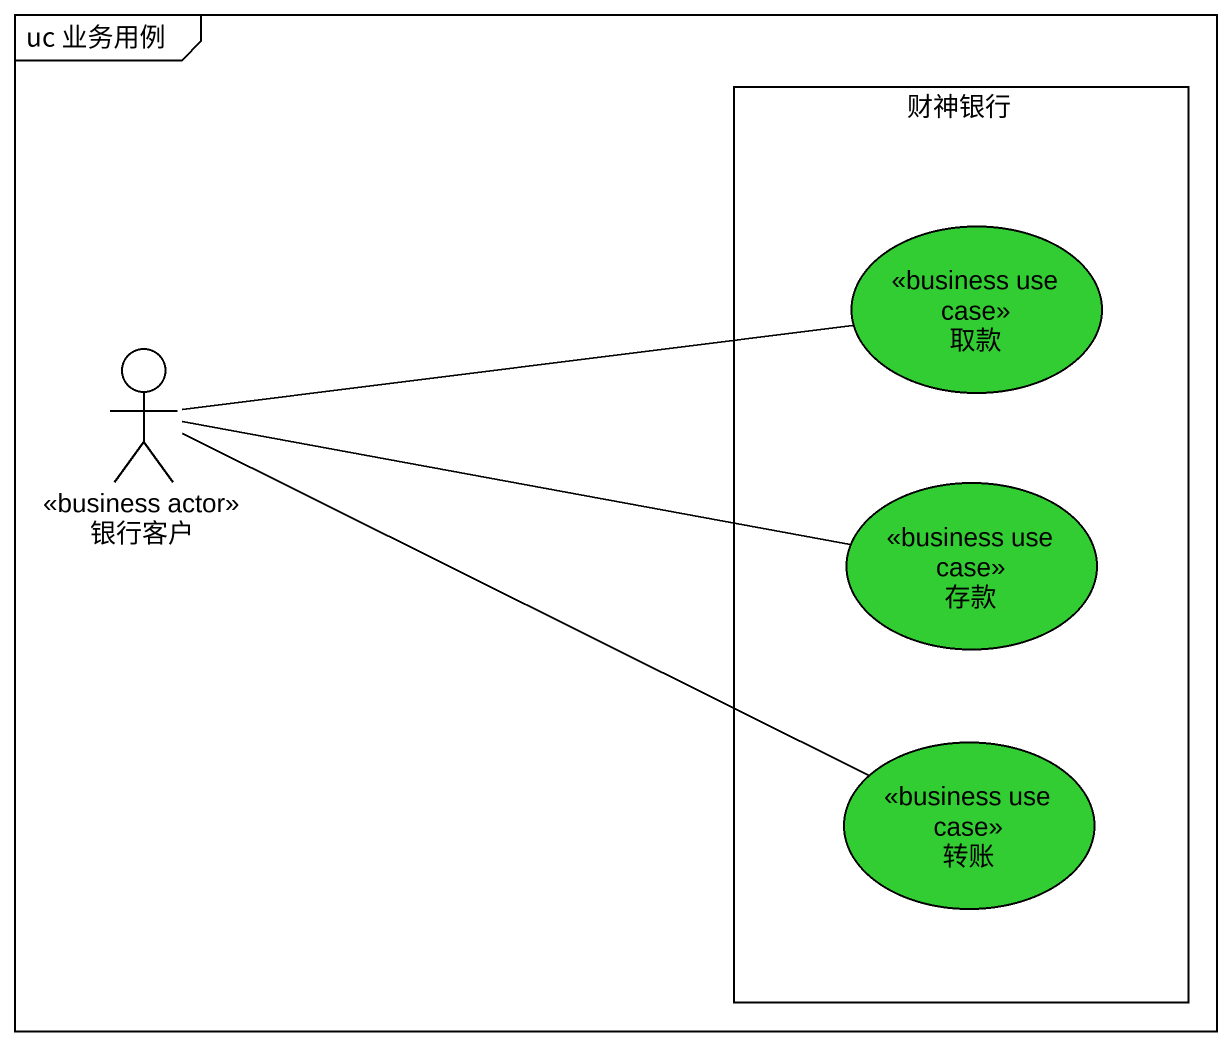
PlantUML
@startuml
mainframe uc 业务用例
rectangle 财神银行 {
  usecase 取款 <<business use case>> #32CD32
  usecase 存款 <<business use case>> #32CD32
  usecase 转账 <<business use case>> #32CD32
}
actor 银行客户 <<business actor>>
银行客户 -right- 取款
银行客户 -right- 存款
银行客户 -right- 转账
@enduml
